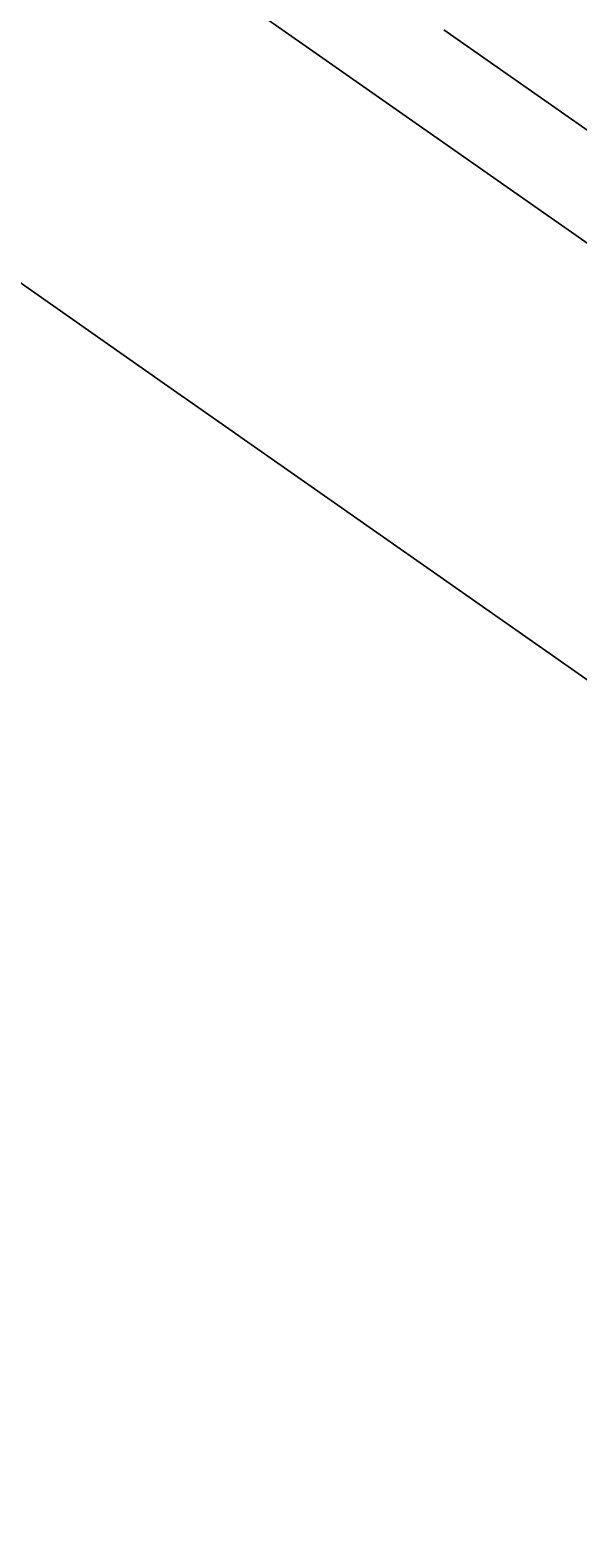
# Model space of a CAD drawing. Header units: millimetres. Extents: x -398 to 1086, y 978 to 1718.
# Drawn here: x -310.36 to -304.47, y 1542.35 to 1558.26 of the extents above; entities that cross this region are included whole.
import ezdxf

# ---------------------------------------------------------------- set-up
doc = ezdxf.new("R2010")
doc.units = ezdxf.units.MM
doc.layers.add('20', color=7, linetype='Continuous', true_color=0xffffff)

msp = doc.modelspace()

# ---------------------------------------------------------------- linework, layer by layer
at = {"layer": '20', "color": 7, "linetype": 'Continuous', "lineweight": 35}
for p, q in [((-295.013, 1549.415), (-315.424, 1563.707)), ((-317.625, 1560.564), (-308.746, 1554.347)), ((-305.918, 1558.263), (-294.443, 1550.228)), ((-308.746, 1554.347), (-308.689, 1554.307)), ((-308.689, 1554.307), (-297.214, 1546.272))]:
    msp.add_line(p, q, dxfattribs=at)
for radius in [202.61, 201.12]:
    msp.add_arc((-113.308, 1425.919), radius, 0, 180, dxfattribs=at)
msp.add_open_spline([(-308.746, 1554.347), (-308.726, 1554.334), (-308.707, 1554.321), (-308.689, 1554.307)], degree=3, dxfattribs=at)

doc.saveas('drawing.dxf')
